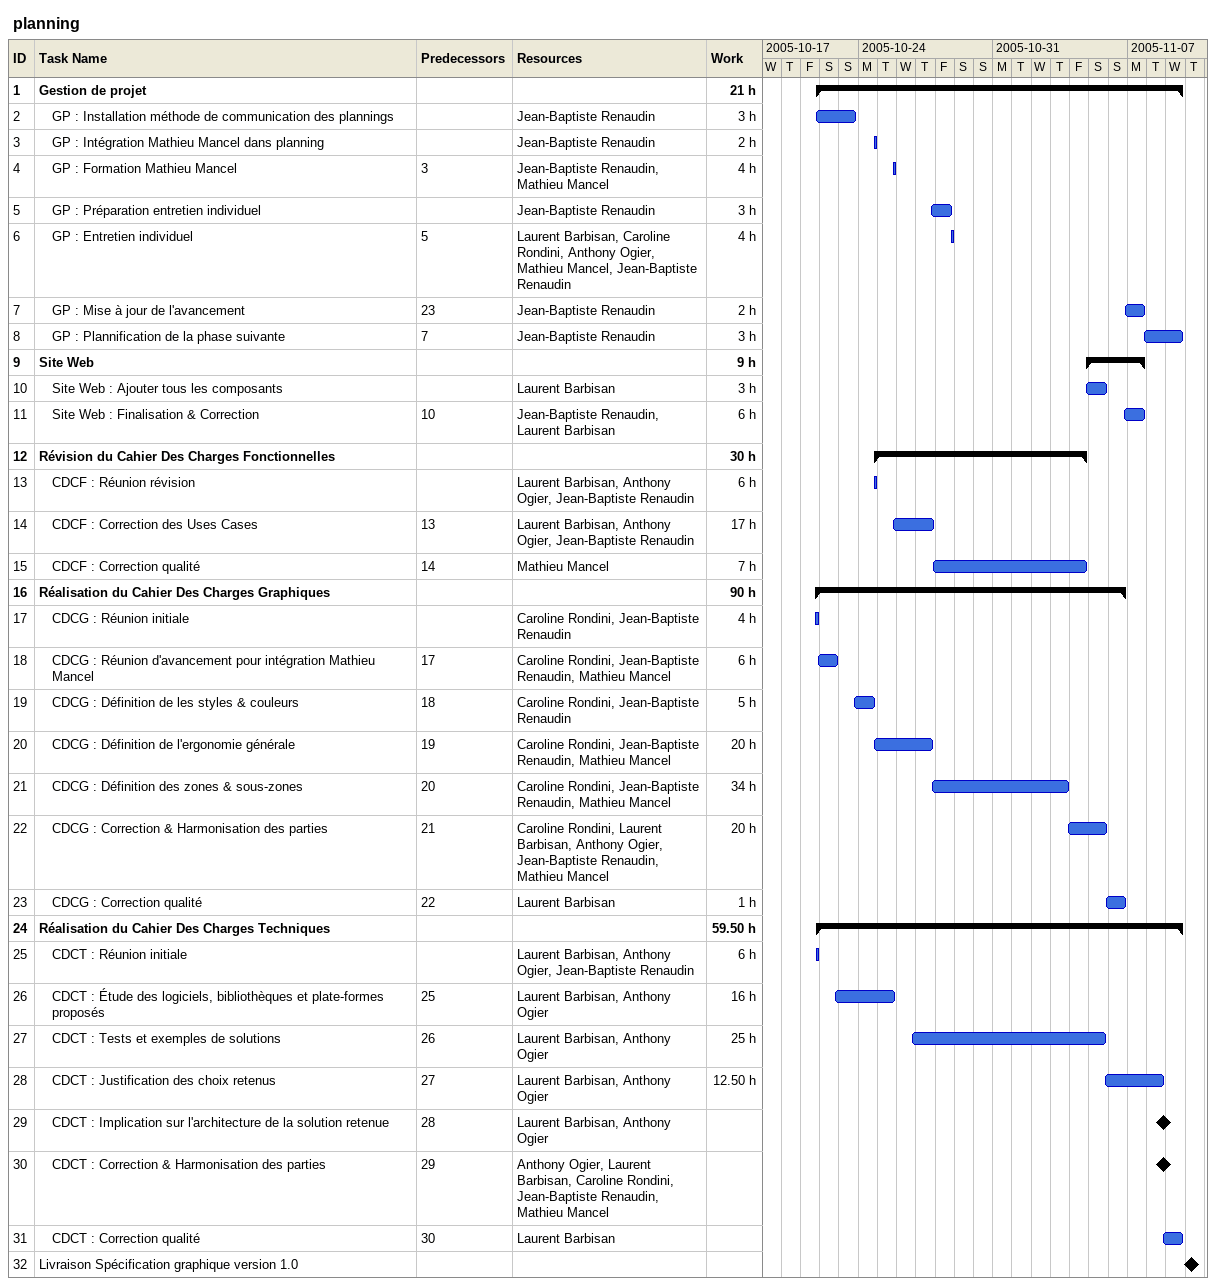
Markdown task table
planning

| ID | Level | Task | Start | Finish | Predecessors | Resources | Work (h) |
|---|---|---|---|---|---|---|---|
| 1 | 1 | **Gestion de projet** | 2005-10-21 | 2005-11-09 |  |  | 21 |
| 2 | 2 | GP : Installation méthode de communication des plannings | 2005-10-21 | 2005-10-23 |  | Jean-Baptiste Renaudin | 3 |
| 3 | 2 | GP : Intégration Mathieu Mancel dans planning | 2005-10-24 | 2005-10-24 |  | Jean-Baptiste Renaudin | 2 |
| 4 | 2 | GP : Formation Mathieu Mancel | 2005-10-25 | 2005-10-25 | 3 | Jean-Baptiste Renaudin, Mathieu Mancel | 4 |
| 5 | 2 | GP : Préparation entretien individuel | 2005-10-27 | 2005-10-28 |  | Jean-Baptiste Renaudin | 3 |
| 6 | 2 | GP : Entretien individuel | 2005-10-28 | 2005-10-28 | 5 | Laurent Barbisan, Caroline Rondini, Anthony Ogier, Mathieu Mancel, Jean-Baptiste Renaudin | 4 |
| 7 | 2 | GP : Mise à jour de l'avancement | 2005-11-06 | 2005-11-07 | 23 | Jean-Baptiste Renaudin | 2 |
| 8 | 2 | GP : Plannification de la phase suivante | 2005-11-07 | 2005-11-09 | 7 | Jean-Baptiste Renaudin | 3 |
| 9 | 1 | **Site Web** | 2005-11-04 | 2005-11-07 |  |  | 9 |
| 10 | 2 | Site Web : Ajouter tous les composants | 2005-11-04 | 2005-11-05 |  | Laurent Barbisan | 3 |
| 11 | 2 | Site Web : Finalisation & Correction | 2005-11-06 | 2005-11-07 | 10 | Jean-Baptiste Renaudin, Laurent Barbisan | 6 |
| 12 | 1 | **Révision du Cahier Des Charges Fonctionnelles** | 2005-10-24 | 2005-11-04 |  |  | 30 |
| 13 | 2 | CDCF : Réunion révision | 2005-10-24 | 2005-10-24 |  | Laurent Barbisan, Anthony Ogier, Jean-Baptiste Renaudin | 6 |
| 14 | 2 | CDCF : Correction des Uses Cases | 2005-10-25 | 2005-10-27 | 13 | Laurent Barbisan, Anthony Ogier, Jean-Baptiste Renaudin | 17 |
| 15 | 2 | CDCF : Correction qualité | 2005-10-27 | 2005-11-04 | 14 | Mathieu Mancel | 7 |
| 16 | 1 | **Réalisation du Cahier Des Charges Graphiques** | 2005-10-21 | 2005-11-06 |  |  | 90 |
| 17 | 2 | CDCG : Réunion initiale | 2005-10-21 | 2005-10-21 |  | Caroline Rondini, Jean-Baptiste Renaudin | 4 |
| 18 | 2 | CDCG : Réunion d'avancement pour intégration Mathieu Mancel | 2005-10-21 | 2005-10-22 | 17 | Caroline Rondini, Jean-Baptiste Renaudin, Mathieu Mancel | 6 |
| 19 | 2 | CDCG : Définition de les styles & couleurs | 2005-10-23 | 2005-10-24 | 18 | Caroline Rondini, Jean-Baptiste Renaudin | 5 |
| 20 | 2 | CDCG : Définition de l'ergonomie générale | 2005-10-24 | 2005-10-27 | 19 | Caroline Rondini, Jean-Baptiste Renaudin, Mathieu Mancel | 20 |
| 21 | 2 | CDCG : Définition des zones & sous-zones | 2005-10-27 | 2005-11-03 | 20 | Caroline Rondini, Jean-Baptiste Renaudin, Mathieu Mancel | 34 |
| 22 | 2 | CDCG : Correction & Harmonisation des parties | 2005-11-03 | 2005-11-05 | 21 | Caroline Rondini, Laurent Barbisan, Anthony Ogier, Jean-Baptiste Renaudin, Mathieu Mancel | 20 |
| 23 | 2 | CDCG : Correction qualité | 2005-11-05 | 2005-11-06 | 22 | Laurent Barbisan | 1 |
| 24 | 1 | **Réalisation du Cahier Des Charges Techniques** | 2005-10-21 | 2005-11-09 |  |  | 59.50 |
| 25 | 2 | CDCT : Réunion initiale | 2005-10-21 | 2005-10-21 |  | Laurent Barbisan, Anthony Ogier, Jean-Baptiste Renaudin | 6 |
| 26 | 2 | CDCT : Étude des logiciels, bibliothèques et plate-formes proposés | 2005-10-22 | 2005-10-25 | 25 | Laurent Barbisan, Anthony Ogier | 16 |
| 27 | 2 | CDCT : Tests et exemples de solutions | 2005-10-26 | 2005-11-05 | 26 | Laurent Barbisan, Anthony Ogier | 25 |
| 28 | 2 | CDCT : Justification des choix retenus | 2005-11-05 | 2005-11-08 | 27 | Laurent Barbisan, Anthony Ogier | 12.50 |
| 29 | 2 | CDCT : Implication sur l'architecture de la solution retenue (milestone) | 2005-11-08 | 2005-11-08 | 28 | Laurent Barbisan, Anthony Ogier |  |
| 30 | 2 | CDCT : Correction & Harmonisation des parties (milestone) | 2005-11-08 | 2005-11-08 | 29 | Anthony Ogier, Laurent Barbisan, Caroline Rondini, Jean-Baptiste Renaudin, Mathieu Mancel |  |
| 31 | 2 | CDCT : Correction qualité | 2005-11-08 | 2005-11-09 | 30 | Laurent Barbisan |  |
| 32 | 1 | Livraison Spécification graphique version 1.0 (milestone) | 2005-11-10 | 2005-11-10 |  |  |  |
